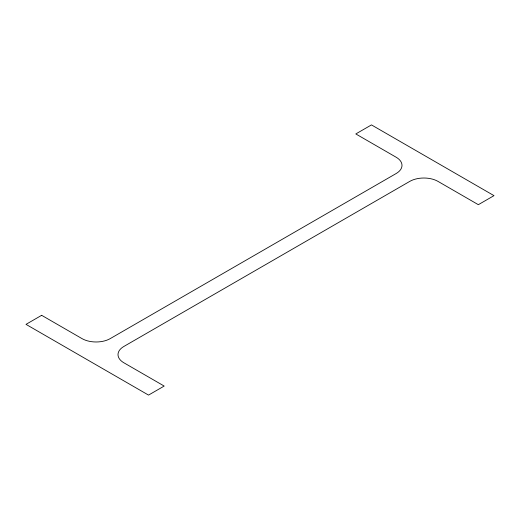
<?xml version="1.0" encoding="UTF-8"?>
<svg xmlns="http://www.w3.org/2000/svg" width="520" height="520" viewBox="0 0 520 520"><rect width="100%" height="100%" fill="white"/><g stroke="black" fill="none" stroke-linecap="round" stroke-linejoin="round"><path stroke-width="0.78" d="M41.659 315.315L26 324.356L148.531 395.096L164.19 386.061L123.858 362.772A19.975 11.531 0 0 1 123.858 346.463L409.76 181.395A19.975 11.531 0 0 1 438.009 181.395L478.341 204.685L494 195.644L371.469 124.904L355.81 133.939L396.143 157.228A19.975 11.531 0 0 1 396.143 173.537L110.24 338.604A19.975 11.531 0 0 1 81.991 338.604L41.659 315.315"/></g></svg>
